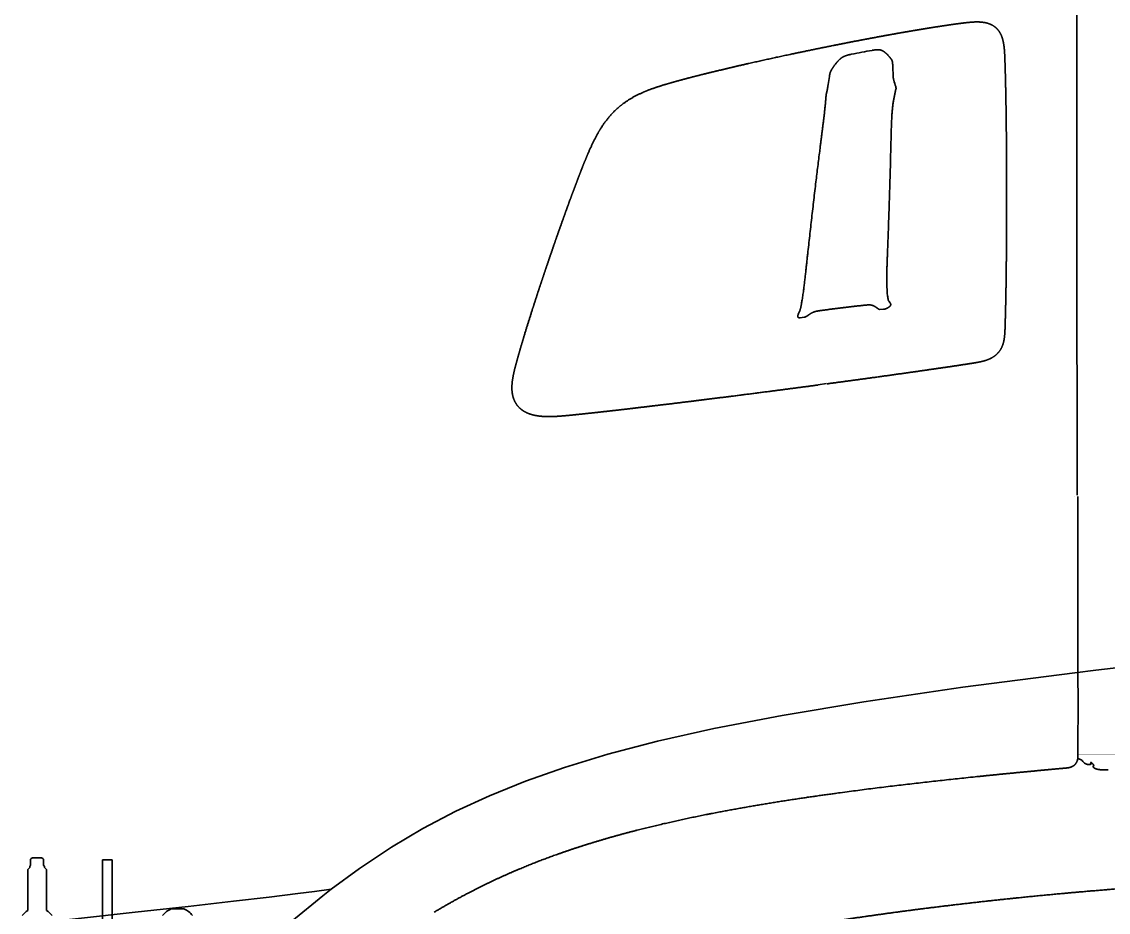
# Model space of a CAD drawing. Header units: millimetres. Extents: x 120 to 10915, y 515 to 8014.
# Drawn here: x 1355 to 1935, y 5429 to 5904 of the extents above; entities that cross this region are included whole.
import ezdxf

# ---------------------------------------------------------------- set-up
doc = ezdxf.new("R2010")
doc.units = ezdxf.units.MM
doc.layers.get('0').update_dxf_attribs({"lineweight": 13})
doc.layers.add('204_Chassis_mid_side_view', color=7, linetype='Continuous', lineweight=13)
doc.layers.add('206_Cab_side_and_top_view', color=7, linetype='Continuous', lineweight=13)

# ---------------------------------------------------------------- blocks, each defined once
blk = doc.blocks.new('3356587')
at = {"layer": '204_Chassis_mid_side_view', "color": 4, "lineweight": 35}
for p, q in [((1359.72, 1556.96), (1359.72, 1553.73)), ((1360.69, 1557.65), (1360.44, 1557.51)), ((1360.69, 1557.65), (1361.99, 1557.65)), ((1361.99, 1557.65), (1365.69, 1557.65)), ((1365.69, 1557.65), (1365.94, 1557.51)), ((1366.66, 1553.73), (1366.66, 1556.96)), ((1398.19, 1538.48), (1398.19, 1556.48)), ((1398.19, 1556.48), (1403.19, 1556.48)), ((1403.19, 1538.48), (1403.19, 1556.48)), ((1359.29, 1552.41), (1358.19, 1551.31)), ((1358.19, 1551.31), (1358.19, 1529.48)), ((1359.72, 1553.73), (1359.29, 1552.99)), ((1359.29, 1552.99), (1359.29, 1552.41)), ((1366.66, 1553.73), (1367.09, 1552.99)), ((1367.09, 1552.99), (1367.09, 1552.41)), ((1367.09, 1552.41), (1368.19, 1551.31)), ((1368.19, 1551.31), (1368.19, 1529.48)), ((1398.19, 1538.48), (1398.19, 1523.39)), ((1403.19, 1538.48), (1403.19, 1523.39)), ((1434.82, 1530.42), (1436.57, 1530.42)), ((1436.57, 1530.42), (1441.57, 1530.42))]:
    blk.add_line(p, q, dxfattribs=at)
for centre, radius, start, end in [((1356.27, 1562.24), 6.31, 303.09321, 311.32705), ((1356.27, 1562.24), 6.31, 303.09327, 311.32709), ((1370.11, 1562.24), 6.31, 228.66708, 236.9009), ((1365.29, 1518.59), 13, 123.09536, 140.9696), ((1361.09, 1518.59), 13, 39.0304, 56.90346), ((1440.29, 1518.63), 13, 114.90335, 140.97251), ((1440.29, 1518.63), 13, 114.90335, 140.97251), ((1440.29, 1518.63), 13, 114.90335, 140.97251), ((1436.09, 1518.63), 13, 39.03332, 65.10248)]:
    blk.add_arc(centre, radius, start, end, dxfattribs=at)
blk = doc.blocks.new('2409089')
at = {"layer": '206_Cab_side_and_top_view', "color": 3, "lineweight": 35}
for p, q in [((1817.7, 1986.04), (1817.91, 1985.81)), ((1788.43, 1980.18), (1788.68, 1980.54)), ((1820.02, 1981.37), (1820, 1981.76)), ((1786.23, 1974.96), (1786.3, 1975.41)), ((1820.57, 1973.09), (1820.61, 1972.97)), ((1785.54, 1970.61), (1785.51, 1970.43)), ((1821.76, 1968.27), (1821.69, 1967.99)), ((1784.45, 1964.82), (1784.43, 1964.63)), ((1784.75, 1966.23), (1784.65, 1965.86)), ((1784.75, 1966.23), (1784.76, 1966.29)), ((1818.57, 1854.23), (1818.56, 1854.25)), ((1818.64, 1854.1), (1818.57, 1854.23)), ((1818.97, 1853.02), (1818.97, 1853.09)), ((1769.49, 1847.71), (1769.51, 1847.81)), ((1770.56, 1846.05), (1772.83, 1846.33)), ((1773.82, 1846.66), (1773.69, 1846.65)), ((1812.98, 1850.4), (1815.16, 1850.6)), ((1815.16, 1850.6), (1815.18, 1850.6)), ((1815.64, 1850.65), (1815.18, 1850.6)), ((1780.26, 1810.33), (1784.65, 1810.91)), ((1917.23, 1750.57), (1917.23, 1750.57)), ((1918.82, 1750.56), (1918.82, 1750.56)), ((1918.82, 1750.56), (1918.85, 1679.09)), ((1928.55, 1657.83), (1984.75, 1664.19)), ((1917.3, 1656.46), (1857.49, 1648.72)), ((1928.55, 1657.83), (1917.3, 1656.46)), ((1857.49, 1648.72), (1804.55, 1640.98)), ((1918.97, 1644.75), (1918.95, 1612.6)), ((1804.55, 1640.98), (1760.96, 1633.69)), ((1760.96, 1633.69), (1724.54, 1626.63)), ((1724.54, 1626.63), (1694.48, 1619.87)), ((1694.48, 1619.87), (1667.95, 1612.94)), ((1667.95, 1612.94), (1644.71, 1605.88)), ((1922.11, 1608.53), (1921.62, 1609.12)), ((1925.54, 1607.6), (1925.56, 1607.62)), ((1925.56, 1607.62), (1925.9, 1608.66)), ((1925.9, 1608.66), (1925.91, 1608.66)), ((1926.2, 1608.05), (1926.21, 1608.08)), ((1926.21, 1608.08), (1926.29, 1608.32)), ((1927.36, 1607.29), (1927.02, 1606.28)), ((1644.71, 1605.88), (1623.89, 1598.56)), ((1931.88, 1604.65), (1934.81, 1604.57)), ((1935.02, 1604.56), (1934.81, 1604.57)), ((1935.02, 1604.56), (1935.06, 1604.56)), ((1935.06, 1604.56), (1935.12, 1604.56)), ((1623.89, 1598.56), (1604.67, 1590.79)), ((1604.67, 1590.79), (1586.69, 1582.46)), ((1586.69, 1582.46), (1569.11, 1573.21)), ((1569.11, 1573.21), (1552.38, 1563.28)), ((1552.38, 1563.28), (1535.4, 1552)), ((1535.4, 1552), (1520.13, 1540.82)), ((1487.17, 1536.69), (1502.32, 1538.55)), ((1502.32, 1538.55), (1511.26, 1539.67)), ((1511.26, 1539.67), (1520.13, 1540.82)), ((1515.66, 1537.35), (1520.13, 1540.82)), ((1415.6, 1528.57), (1443.79, 1531.68)), ((1443.79, 1531.68), (1468.11, 1534.45)), ((1468.11, 1534.45), (1487.17, 1536.69)), ((1499.19, 1523.78), (1515.66, 1537.35)), ((1354.98, 1521.87), (1415.6, 1528.57))]:
    blk.add_line(p, q, dxfattribs=at)
for centre, radius, start, end in [((1859.13, 1692.84), 300.25, 99.6064, 101.73648), ((1803.37, 1973.09), 19.31, 42.09082, 44.38879), ((1809.38, 1966), 25.29, 142.60037, 144.91833), ((1809.56, 1965.87), 25.52, 141.40759, 142.60999), ((977.38, 1948.27), 843.29, 1.95338, 2.24938), ((3313.16, 1730.72), 1546.34, 170.91231, 171.07523), ((1493.5, 1874.1), 341.72, 16.21253, 16.81814), ((1815.61, 1851), 0.353, 275.45501, 285.97073), ((1816.07, 1852.72), 2.92, 31.47167, 54.326), ((1816, 1854.74), 3.57, 317.59993, 321.7255), ((1773.54, 1846.56), 4.19, 174.72958, 178.07164), ((1775.19, 1846.43), 5.84, 172.32106, 174.85913), ((1775.22, 1846.43), 5.88, 169.81498, 172.3955), ((1774.61, 1846.54), 5.26, 167.15527, 169.80089), ((1773.54, 1846.84), 4.14, 141.05018, 166.38693), ((1770.31, 1847.95), 1.9, 249.14881, 257.4178), ((1770.33, 1847.94), 1.9, 257.0036, 277.07797), ((1821.48, 1864.09), 16.11, 236.98545, 238.18887), ((1918.55, 1606.55), 4, 57.48977, 86.16572), ((1918.55, 1606.55), 4, 40.00508, 57.48777), ((1924.27, 1610.34), 2.82, 219.77495, 255.48941), ((1936.12, 1590.73), 19.89, 120.45055, 122.35137), ((1925.4, 1607.68), 0.166, 299.05943, 332.17343)]:
    blk.add_arc(centre, radius, start, end, dxfattribs=at)
for points, degree, knots in [([(1918.25, 2089.96), (1918.24, 2088.08), (1918.24, 2086.2), (1918.23, 2084.32), (1918.23, 2080.51), (1918.22, 2076.7), (1918.22, 2074.77), (1918.22, 2071.81), (1918.22, 2068.86), (1918.22, 2067.86), (1918.22, 2065.74), (1918.22, 2063.61), (1918.22, 2062.89), (1918.22, 2053.68), (1918.22, 2044.46), (1918.23, 2035.58), (1918.24, 2025.4), (1918.25, 2015.21), (1918.25, 2013.14), (1918.26, 2009.48), (1918.26, 2005.83), (1918.27, 2001.85), (1918.27, 1998.1), (1918.28, 1994.35), (1918.28, 1992.18), (1918.28, 1990.02), (1918.28, 1987.86)], 5, [0, 0, 0, 0, 0, 0, 9.467682, 9.467682, 9.467682, 19.159092, 19.159092, 19.159092, 24.328018, 24.328018, 24.328018, 29.848202, 29.848202, 29.848202, 70.657224, 70.657224, 70.657224, 81.044931, 81.044931, 81.044931, 89.025043, 89.025043, 89.025043, 99.887463, 99.887463, 99.887463, 99.887463, 99.887463, 99.887463]), ([(1704.44, 1972.34), (1708.4, 1973.44), (1712.38, 1974.49), (1716.29, 1975.49), (1720.98, 1976.65), (1725.69, 1977.79), (1726.39, 1977.96), (1732.26, 1979.37), (1738.12, 1980.74), (1743.26, 1981.91), (1754.57, 1984.43), (1765.9, 1986.87), (1772.04, 1988.16), (1780.25, 1989.85), (1788.48, 1991.5), (1790.52, 1991.91), (1796.41, 1993.07), (1802.29, 1994.21), (1806.11, 1994.93), (1811.66, 1995.97), (1817.21, 1996.99), (1818.93, 1997.3), (1823.64, 1998.14), (1828.36, 1998.97), (1831.35, 1999.48), (1835.61, 2000.19), (1839.88, 2000.88), (1841.15, 2001.08), (1844.66, 2001.64), (1848.16, 2002.16), (1850.39, 2002.49), (1852.63, 2002.81), (1854.87, 2003.11)], 5, [0, 0, 0, 0, 0, 0, 29.075836, 29.075836, 29.075836, 34.208243, 34.208243, 34.208243, 71.693626, 71.693626, 71.693626, 116.128498, 116.128498, 116.128498, 130.99312, 130.99312, 130.99312, 158.541452, 158.541452, 158.541452, 170.902306, 170.902306, 170.902306, 192.378161, 192.378161, 192.378161, 201.474022, 201.474022, 201.474022, 217.454713, 217.454713, 217.454713, 217.454713, 217.454713, 217.454713]), ([(1854.87, 2003.11), (1856.44, 2003.32), (1858, 2003.52), (1859.58, 2003.71), (1862.55, 2004.02), (1865.54, 2004.1), (1866.95, 2004.05), (1869.53, 2003.77), (1872, 2002.97), (1873.08, 2002.48), (1874.91, 2001.31), (1876.39, 1999.72), (1876.96, 1998.92), (1877.85, 1997.37), (1878.48, 1995.7), (1878.72, 1994.93), (1879.11, 1993.37), (1879.37, 1991.79), (1879.48, 1990.99), (1879.71, 1988.77), (1879.83, 1986.54), (1879.88, 1985.11), (1879.93, 1983.68), (1879.98, 1982.26)], 5, [0, 0, 0, 0, 0, 0, 11.175937, 11.175937, 11.175937, 21.136058, 21.136058, 21.136058, 29.453189, 29.453189, 29.453189, 36.408596, 36.408596, 36.408596, 42.068252, 42.068252, 42.068252, 47.775889, 47.775889, 47.775889, 57.88237, 57.88237, 57.88237, 57.88237, 57.88237, 57.88237]), ([(1793.16, 1985.18), (1793.1, 1985.14), (1792.98, 1985.07), (1792.81, 1984.96), (1792.64, 1984.84), (1792.47, 1984.71), (1792.31, 1984.59), (1792.15, 1984.46), (1791.99, 1984.32), (1791.84, 1984.19), (1791.69, 1984.05), (1791.54, 1983.91), (1791.4, 1983.77), (1791.25, 1983.63), (1791.11, 1983.48), (1790.96, 1983.33), (1790.82, 1983.18), (1790.68, 1983.03), (1790.54, 1982.88), (1790.4, 1982.72), (1790.27, 1982.57), (1790.13, 1982.41), (1790, 1982.26), (1789.87, 1982.1), (1789.75, 1981.94), (1789.66, 1981.84), (1789.62, 1981.79)], 3, [0, 0, 0, 0, 0.205677, 0.412366, 0.619557, 0.826765, 1.033561, 1.239601, 1.444673, 1.648732, 1.851948, 2.054751, 2.257875, 2.462318, 2.668293, 2.875303, 3.082848, 3.290445, 3.497677, 3.704195, 3.909767, 4.114287, 4.317811, 4.520576, 4.723031, 4.925827, 4.925827, 4.925827, 4.925827]), ([(1793.16, 1985.18), (1793.22, 1985.22), (1793.34, 1985.29), (1793.53, 1985.4), (1793.72, 1985.5), (1793.91, 1985.59), (1794.11, 1985.68), (1794.3, 1985.77), (1794.5, 1985.85), (1794.7, 1985.93), (1794.91, 1986), (1795.11, 1986.07), (1795.32, 1986.14), (1795.52, 1986.2), (1795.73, 1986.26), (1795.94, 1986.32), (1796.15, 1986.38), (1796.36, 1986.43), (1796.57, 1986.48), (1796.78, 1986.53), (1797, 1986.58), (1797.21, 1986.63), (1797.42, 1986.68), (1797.63, 1986.72), (1797.84, 1986.76), (1797.99, 1986.79), (1798.06, 1986.81)], 3, [0, 0, 0, 0, 0.216809, 0.432364, 0.64709, 0.861378, 1.075573, 1.289961, 1.504757, 1.720099, 1.936034, 2.15252, 2.369413, 2.586463, 2.803399, 3.020335, 3.23745, 3.454779, 3.672261, 3.889778, 4.107186, 4.32436, 4.541221, 4.757781, 4.974172, 5.19069, 5.19069, 5.19069, 5.19069]), ([(1813.43, 1989.07), (1813.37, 1989.08), (1813.25, 1989.11), (1813.07, 1989.14), (1812.89, 1989.17), (1812.71, 1989.19), (1812.52, 1989.2), (1812.34, 1989.21), (1812.15, 1989.22), (1811.97, 1989.22), (1811.78, 1989.22), (1811.6, 1989.21), (1811.41, 1989.2), (1811.23, 1989.18), (1811.04, 1989.17), (1810.86, 1989.15), (1810.67, 1989.13), (1810.49, 1989.1), (1810.3, 1989.08), (1810.12, 1989.05), (1809.94, 1989.02), (1809.75, 1989), (1809.57, 1988.97), (1809.39, 1988.94), (1809.21, 1988.91), (1809.09, 1988.89), (1809.02, 1988.88)], 3, [0, 0, 0, 0, 0.184815, 0.369215, 0.553497, 0.737871, 0.922478, 1.107376, 1.292563, 1.47799, 1.663574, 1.849219, 2.034818, 2.220282, 2.405595, 2.590958, 2.77651, 2.962259, 3.148117, 3.333951, 3.519608, 3.704967, 3.889963, 4.074642, 4.259184, 4.443952, 4.443952, 4.443952, 4.443952]), ([(1817.17, 1986.6), (1817.13, 1986.65), (1817.04, 1986.74), (1816.91, 1986.87), (1816.77, 1987), (1816.64, 1987.13), (1816.5, 1987.26), (1816.36, 1987.38), (1816.22, 1987.51), (1816.07, 1987.63), (1815.93, 1987.75), (1815.78, 1987.87), (1815.63, 1987.98), (1815.48, 1988.1), (1815.32, 1988.2), (1815.17, 1988.31), (1815, 1988.41), (1814.84, 1988.51), (1814.67, 1988.6), (1814.5, 1988.69), (1814.33, 1988.77), (1814.16, 1988.84), (1813.98, 1988.91), (1813.8, 1988.97), (1813.62, 1989.02), (1813.5, 1989.06), (1813.43, 1989.07)], 3, [0, 0, 0, 0, 0.187915, 0.375359, 0.562882, 0.750831, 0.939316, 1.128284, 1.317535, 1.506808, 1.695785, 1.884184, 2.072057, 2.260081, 2.448754, 2.638337, 2.828836, 3.020029, 3.21146, 3.40244, 3.592244, 3.780894, 3.969168, 4.158029, 4.348089, 4.539006, 4.539006, 4.539006, 4.539006]), ([(1819.49, 1983.77), (1819.47, 1983.8), (1819.44, 1983.86), (1819.38, 1983.95), (1819.32, 1984.04), (1819.26, 1984.13), (1819.2, 1984.22), (1819.14, 1984.31), (1819.07, 1984.4), (1819.01, 1984.49), (1818.94, 1984.57), (1818.88, 1984.66), (1818.81, 1984.74), (1818.74, 1984.83), (1818.67, 1984.91), (1818.6, 1985), (1818.53, 1985.08), (1818.47, 1985.16), (1818.4, 1985.24), (1818.33, 1985.33), (1818.26, 1985.41), (1818.19, 1985.49), (1818.12, 1985.57), (1818.05, 1985.65), (1817.98, 1985.73), (1817.93, 1985.79), (1817.91, 1985.81)], 3, [0, 0, 0, 0, 0.106819, 0.214176, 0.321963, 0.43008, 0.538438, 0.646958, 0.755572, 0.864223, 0.972864, 1.081466, 1.190013, 1.298504, 1.406946, 1.515311, 1.623571, 1.731699, 1.839676, 1.947482, 2.055102, 2.162515, 2.269697, 2.376618, 2.483226, 2.58947, 2.58947, 2.58947, 2.58947]), ([(1918.28, 1987.86), (1918.3, 1974.12), (1918.31, 1960.37), (1918.33, 1946.56), (1918.35, 1923.19), (1918.37, 1899.82), (1918.38, 1890.19), (1918.39, 1866), (1918.41, 1841.82), (1918.42, 1827.35), (1918.43, 1803.43), (1918.45, 1779.5), (1918.45, 1770.09), (1918.46, 1760.72), (1918.46, 1751.34)], 5, [0, 0, 0, 0, 0, 0, 68.703464, 68.703464, 68.703464, 116.858749, 116.858749, 116.858749, 189.634328, 189.634328, 189.634328, 236.486288, 236.486288, 236.486288, 236.486288, 236.486288, 236.486288]), ([(1788.43, 1980.18), (1788.41, 1980.14), (1788.36, 1980.07), (1788.29, 1979.96), (1788.22, 1979.86), (1788.15, 1979.75), (1788.08, 1979.64), (1788.01, 1979.53), (1787.94, 1979.43), (1787.87, 1979.32), (1787.8, 1979.21), (1787.73, 1979.1), (1787.66, 1978.99), (1787.59, 1978.88), (1787.53, 1978.77), (1787.46, 1978.65), (1787.39, 1978.54), (1787.32, 1978.43), (1787.26, 1978.31), (1787.19, 1978.19), (1787.13, 1978.07), (1787.07, 1977.96), (1787.01, 1977.84), (1786.95, 1977.72), (1786.9, 1977.6), (1786.86, 1977.53), (1786.84, 1977.49)], 3, [0, 0, 0, 0, 0.127421, 0.25489, 0.3826, 0.510715, 0.639371, 0.768635, 0.898389, 1.0283, 1.157787, 1.286581, 1.415376, 1.544759, 1.675079, 1.806478, 1.938926, 2.072247, 2.206158, 2.34029, 2.474223, 2.607515, 2.739724, 2.870439, 2.999298, 3.126016, 3.126016, 3.126016, 3.126016]), ([(1819.49, 1983.77), (1819.5, 1983.74), (1819.53, 1983.69), (1819.57, 1983.61), (1819.61, 1983.53), (1819.65, 1983.44), (1819.68, 1983.36), (1819.71, 1983.28), (1819.74, 1983.2), (1819.77, 1983.11), (1819.8, 1983.03), (1819.82, 1982.95), (1819.85, 1982.86), (1819.87, 1982.78), (1819.88, 1982.69), (1819.9, 1982.61), (1819.92, 1982.52), (1819.93, 1982.44), (1819.94, 1982.35), (1819.95, 1982.27), (1819.96, 1982.18), (1819.97, 1982.1), (1819.98, 1982.02), (1819.99, 1981.93), (1819.99, 1981.85), (1820, 1981.79), (1820, 1981.76)], 3, [0, 0, 0, 0, 0.090732, 0.180992, 0.270801, 0.36019, 0.449199, 0.537868, 0.626239, 0.714329, 0.802169, 0.88977, 0.977124, 1.064209, 1.150984, 1.237386, 1.323336, 1.408833, 1.493974, 1.578855, 1.663541, 1.748082, 1.832515, 1.916868, 2.001161, 2.085417, 2.085417, 2.085417, 2.085417]), ([(1879.98, 1982.26), (1880.12, 1978.31), (1880.22, 1974.36), (1880.31, 1970.45), (1880.41, 1965.54), (1880.49, 1960.63), (1880.51, 1959.66), (1880.6, 1953.84), (1880.67, 1948.02), (1880.72, 1943.18), (1880.77, 1936.9), (1880.8, 1930.62), (1880.81, 1929.18), (1880.83, 1923.28), (1880.85, 1917.37), (1880.85, 1912.9), (1880.85, 1907), (1880.84, 1901.1), (1880.84, 1899.67), (1880.82, 1893.14), (1880.78, 1886.61), (1880.74, 1881.52), (1880.69, 1875.29), (1880.61, 1869.05), (1880.6, 1868.01), (1880.52, 1862.3), (1880.42, 1856.6), (1880.33, 1852.09), (1880.22, 1847.5), (1880.08, 1842.92)], 5, [0, 0, 0, 0, 0, 0, 27.931527, 27.931527, 27.931527, 34.780125, 34.780125, 34.780125, 69.064134, 69.064134, 69.064134, 79.20405, 79.20405, 79.20405, 110.820902, 110.820902, 110.820902, 120.925632, 120.925632, 120.925632, 156.987716, 156.987716, 156.987716, 164.997645, 164.997645, 164.997645, 197.416652, 197.416652, 197.416652, 197.416652, 197.416652, 197.416652]), ([(1786.84, 1977.49), (1786.83, 1977.46), (1786.81, 1977.4), (1786.77, 1977.31), (1786.74, 1977.23), (1786.71, 1977.14), (1786.68, 1977.06), (1786.65, 1976.97), (1786.62, 1976.89), (1786.6, 1976.8), (1786.57, 1976.71), (1786.55, 1976.63), (1786.53, 1976.54), (1786.51, 1976.45), (1786.48, 1976.37), (1786.47, 1976.28), (1786.45, 1976.19), (1786.43, 1976.1), (1786.41, 1976.02), (1786.4, 1975.93), (1786.38, 1975.84), (1786.36, 1975.76), (1786.35, 1975.67), (1786.33, 1975.58), (1786.32, 1975.49), (1786.31, 1975.44), (1786.3, 1975.41)], 3, [0, 0, 0, 0, 0.094176, 0.187225, 0.279351, 0.37073, 0.461538, 0.551923, 0.642007, 0.731907, 0.821679, 0.911375, 1.001006, 1.090555, 1.179975, 1.269179, 1.358052, 1.446646, 1.535236, 1.623959, 1.712813, 1.801706, 1.890486, 1.978984, 2.067046, 2.15472, 2.15472, 2.15472, 2.15472]), ([(1820.18, 1976.94), (1820.18, 1976.89), (1820.18, 1976.79), (1820.19, 1976.64), (1820.19, 1976.49), (1820.2, 1976.34), (1820.2, 1976.19), (1820.21, 1976.05), (1820.22, 1975.9), (1820.22, 1975.76), (1820.23, 1975.62), (1820.24, 1975.48), (1820.24, 1975.35), (1820.25, 1975.21), (1820.26, 1975.08), (1820.27, 1974.95), (1820.27, 1974.83), (1820.28, 1974.71), (1820.29, 1974.59), (1820.3, 1974.48), (1820.32, 1974.37), (1820.33, 1974.27), (1820.34, 1974.17), (1820.35, 1974.07), (1820.37, 1973.97), (1820.38, 1973.89), (1820.39, 1973.8), (1820.41, 1973.72), (1820.42, 1973.64), (1820.44, 1973.57), (1820.46, 1973.5), (1820.47, 1973.43), (1820.49, 1973.37), (1820.51, 1973.31), (1820.52, 1973.26), (1820.54, 1973.2), (1820.55, 1973.14), (1820.57, 1973.11), (1820.57, 1973.09)], 3, [0, 0, 0, 0, 0.151166, 0.301948, 0.452056, 0.601256, 0.749298, 0.895952, 1.040962, 1.184109, 1.325136, 1.463855, 1.600026, 1.733456, 1.863958, 1.991355, 2.115486, 2.236208, 2.353383, 2.4669, 2.576663, 2.682588, 2.784624, 2.882748, 2.976965, 3.067335, 3.153925, 3.236565, 3.315078, 3.389591, 3.460273, 3.527513, 3.591752, 3.653486, 3.713213, 3.771468, 3.828795, 3.885829, 3.885829, 3.885829, 3.885829]), ([(1654.36, 1926.53), (1655.3, 1928.9), (1656.26, 1931.26), (1657.24, 1933.62), (1659.68, 1939.21), (1662.48, 1944.63), (1664.29, 1947.71), (1668.24, 1953.36), (1673.13, 1958.22), (1675.71, 1960.33), (1680.88, 1963.8), (1686.5, 1966.46), (1689.18, 1967.55), (1693.83, 1969.22), (1698.54, 1970.66), (1700.5, 1971.24), (1702.47, 1971.8), (1704.44, 1972.34)], 5, [0, 0, 0, 0, 0, 0, 18.038593, 18.038593, 18.038593, 43.144896, 43.144896, 43.144896, 66.641963, 66.641963, 66.641963, 87.071009, 87.071009, 87.071009, 101.533477, 101.533477, 101.533477, 101.533477, 101.533477, 101.533477]), ([(1784.76, 1966.29), (1784.77, 1966.31), (1784.78, 1966.37), (1784.8, 1966.45), (1784.82, 1966.53), (1784.84, 1966.61), (1784.86, 1966.71), (1784.89, 1966.8), (1784.91, 1966.91), (1784.93, 1967.02), (1784.96, 1967.13), (1784.98, 1967.26), (1785.01, 1967.39), (1785.04, 1967.53), (1785.06, 1967.68), (1785.09, 1967.84), (1785.12, 1968), (1785.15, 1968.16), (1785.18, 1968.33), (1785.21, 1968.51), (1785.24, 1968.69), (1785.27, 1968.87), (1785.3, 1969.06), (1785.33, 1969.25), (1785.36, 1969.44), (1785.39, 1969.63), (1785.42, 1969.83), (1785.45, 1970.03), (1785.48, 1970.23), (1785.5, 1970.36), (1785.51, 1970.43)], 3, [0, 0, 0, 0, 0.081499, 0.16405, 0.248943, 0.337342, 0.430359, 0.52904, 0.634321, 0.746961, 0.867509, 0.996197, 1.13291, 1.277138, 1.428005, 1.584865, 1.747405, 1.915271, 2.088116, 2.265596, 2.44735, 2.633014, 2.822232, 3.0146, 3.209758, 3.407281, 3.606761, 3.807747, 4.009795, 4.212709, 4.212709, 4.212709, 4.212709]), ([(1821.69, 1967.99), (1821.62, 1967.69), (1821.48, 1967.11), (1821.28, 1966.23), (1821.08, 1965.36), (1820.89, 1964.49), (1820.71, 1963.6), (1820.54, 1962.67), (1820.37, 1961.69), (1820.22, 1960.68), (1820.08, 1959.62), (1819.95, 1958.51), (1819.83, 1957.31), (1819.74, 1956.25), (1819.69, 1955.58), (1819.67, 1955.35)], 3, [0, 0, 0, 0, 0.915818, 1.811237, 2.696113, 3.582885, 4.487014, 5.425183, 6.41577, 7.477732, 8.501712, 9.611159, 10.817052, 12.125905, 12.816896, 12.816896, 12.816896, 12.816896]), ([(1821.63, 1969.51), (1821.64, 1969.5), (1821.65, 1969.46), (1821.66, 1969.42), (1821.67, 1969.37), (1821.69, 1969.32), (1821.7, 1969.28), (1821.71, 1969.23), (1821.72, 1969.18), (1821.74, 1969.13), (1821.75, 1969.08), (1821.76, 1969.03), (1821.77, 1968.98), (1821.77, 1968.92), (1821.78, 1968.87), (1821.79, 1968.82), (1821.79, 1968.76), (1821.8, 1968.71), (1821.8, 1968.65), (1821.8, 1968.6), (1821.8, 1968.55), (1821.79, 1968.49), (1821.79, 1968.44), (1821.78, 1968.38), (1821.77, 1968.33), (1821.76, 1968.29), (1821.76, 1968.27)], 3, [0, 0, 0, 0, 0.048351, 0.096832, 0.145668, 0.194888, 0.244523, 0.294586, 0.345096, 0.396064, 0.447509, 0.499434, 0.551851, 0.60477, 0.658208, 0.712176, 0.766691, 0.821774, 0.874498, 0.927772, 0.981621, 1.036071, 1.091182, 1.146904, 1.203365, 1.260577, 1.260577, 1.260577, 1.260577]), ([(1784.43, 1964.63), (1784.42, 1964.44), (1784.39, 1964.06), (1784.35, 1963.48), (1784.3, 1962.87), (1784.25, 1962.24), (1784.19, 1961.58), (1784.13, 1960.89), (1784.06, 1960.17), (1783.99, 1959.41), (1783.91, 1958.62), (1783.82, 1957.79), (1783.73, 1956.93), (1783.66, 1956.34), (1783.63, 1956.03)], 3, [0, 0, 0, 0, 0.565796, 1.1458, 1.748338, 2.37827, 3.041994, 3.73683, 4.463258, 5.221365, 6.01603, 6.846801, 7.717699, 8.632417, 8.632417, 8.632417, 8.632417]), ([(1784.45, 1964.82), (1784.45, 1964.83), (1784.45, 1964.86), (1784.45, 1964.89), (1784.46, 1964.92), (1784.46, 1964.96), (1784.47, 1964.99), (1784.47, 1965.02), (1784.48, 1965.06), (1784.48, 1965.09), (1784.49, 1965.12), (1784.49, 1965.16), (1784.5, 1965.19), (1784.5, 1965.22), (1784.51, 1965.25), (1784.52, 1965.29), (1784.52, 1965.32), (1784.53, 1965.35), (1784.54, 1965.38), (1784.55, 1965.42), (1784.55, 1965.45), (1784.56, 1965.48), (1784.57, 1965.51), (1784.58, 1965.54), (1784.58, 1965.58), (1784.59, 1965.61), (1784.6, 1965.64), (1784.61, 1965.67), (1784.61, 1965.7), (1784.62, 1965.73), (1784.63, 1965.76), (1784.64, 1965.8), (1784.65, 1965.83), (1784.65, 1965.85), (1784.65, 1965.86)], 3, [0, 0, 0, 0, 0.033915, 0.067624, 0.101266, 0.134945, 0.168523, 0.202136, 0.23565, 0.269192, 0.302633, 0.336096, 0.369458, 0.402835, 0.436109, 0.469391, 0.502567, 0.535742, 0.56881, 0.601867, 0.634816, 0.667747, 0.700567, 0.733361, 0.766044, 0.798694, 0.831232, 0.86373, 0.896119, 0.928461, 0.960696, 0.99288, 1.024961, 1.056986, 1.056986, 1.056986, 1.056986]), ([(1781.37, 1937.83), (1781.41, 1938.09), (1781.47, 1938.62), (1781.57, 1939.4), (1781.67, 1940.18), (1781.77, 1940.96), (1781.87, 1941.74), (1781.97, 1942.52), (1782.07, 1943.3), (1782.17, 1944.08), (1782.26, 1944.85), (1782.36, 1945.63), (1782.46, 1946.4), (1782.56, 1947.17), (1782.66, 1947.95), (1782.75, 1948.72), (1782.85, 1949.49), (1782.95, 1950.25), (1783.04, 1951.01), (1783.13, 1951.76), (1783.22, 1952.5), (1783.31, 1953.24), (1783.39, 1953.96), (1783.48, 1954.66), (1783.56, 1955.35), (1783.61, 1955.81), (1783.63, 1956.03)], 3, [0, 0, 0, 0, 0.787582, 1.57509, 2.362589, 3.150031, 3.937055, 4.723709, 5.509857, 6.295362, 7.07682, 7.857269, 8.636477, 9.414132, 10.195666, 10.97461, 11.75024, 12.521664, 13.284446, 14.040714, 14.788182, 15.526302, 16.252035, 16.964019, 17.6601, 18.337728, 18.337728, 18.337728, 18.337728]), ([(1819.67, 1955.35), (1819.64, 1954.93), (1819.58, 1954.05), (1819.5, 1952.72), (1819.43, 1951.33), (1819.37, 1949.9), (1819.32, 1948.44), (1819.27, 1946.95), (1819.23, 1945.46), (1819.19, 1943.96), (1819.15, 1942.46), (1819.12, 1940.96), (1819.08, 1939.45), (1819.06, 1938.45), (1819.05, 1937.95)], 3, [0, 0, 0, 0, 1.282504, 2.62543, 4.019751, 5.454359, 6.919069, 8.404027, 9.901281, 11.404206, 12.907231, 14.408215, 15.908702, 17.417289, 17.417289, 17.417289, 17.417289]), ([(1774.63, 1880.19), (1774.81, 1881.79), (1775.16, 1885), (1775.69, 1889.8), (1776.23, 1894.61), (1776.77, 1899.42), (1777.33, 1904.23), (1777.88, 1909.04), (1778.45, 1913.84), (1778.99, 1918.42), (1779.51, 1922.76), (1780.01, 1926.87), (1780.52, 1930.98), (1780.97, 1934.63), (1781.26, 1936.92), (1781.37, 1937.83)], 3, [0, 0, 0, 0, 4.82895, 9.662727, 14.500025, 19.340056, 24.181948, 29.024468, 33.866303, 38.706685, 42.848529, 46.987877, 51.123871, 55.256075, 58.033226, 58.033226, 58.033226, 58.033226]), ([(1819.05, 1937.95), (1819.01, 1936.42), (1818.93, 1933.36), (1818.82, 1928.77), (1818.69, 1924.17), (1818.56, 1919.58), (1818.42, 1914.98), (1818.28, 1910.37), (1818.13, 1905.77), (1817.97, 1901.16), (1817.82, 1896.54), (1817.65, 1891.93), (1817.48, 1887.31), (1817.37, 1884.23), (1817.31, 1882.69)], 3, [0, 0, 0, 0, 4.588697, 9.181098, 13.777093, 18.376567, 22.979417, 27.585516, 32.194744, 36.806982, 41.422106, 46.039995, 50.660525, 55.28357, 55.28357, 55.28357, 55.28357]), ([(1620.21, 1826.09), (1621.25, 1829.74), (1622.32, 1833.38), (1623.41, 1837.02), (1625.47, 1843.7), (1627.59, 1850.38), (1628.57, 1853.43), (1630.13, 1858.22), (1631.7, 1863), (1632.28, 1864.73), (1633.47, 1868.31), (1634.67, 1871.88), (1635.29, 1873.71), (1637.17, 1879.24), (1639.07, 1884.76), (1640.35, 1888.44), (1642.22, 1893.75), (1644.11, 1899.05), (1644.69, 1900.68), (1646.25, 1905.01), (1647.82, 1909.32), (1648.81, 1912), (1650.21, 1915.75), (1651.63, 1919.5), (1652.04, 1920.57), (1652.74, 1922.4), (1653.46, 1924.24), (1653.76, 1925), (1654.06, 1925.77), (1654.36, 1926.53)], 5, [0, 0, 0, 0, 0, 0, 26.818548, 26.818548, 26.818548, 49.4962, 49.4962, 49.4962, 62.403503, 62.403503, 62.403503, 76.145871, 76.145871, 76.145871, 103.702088, 103.702088, 103.702088, 115.956418, 115.956418, 115.956418, 136.201397, 136.201397, 136.201397, 144.293984, 144.293984, 144.293984, 150.110644, 150.110644, 150.110644, 150.110644, 150.110644, 150.110644]), ([(1771.24, 1853.12), (1771.3, 1853.42), (1771.42, 1854.06), (1771.6, 1855.12), (1771.8, 1856.34), (1772.01, 1857.72), (1772.22, 1859.2), (1772.4, 1860.6), (1772.57, 1861.9), (1772.72, 1863.08), (1772.86, 1864.28), (1773.01, 1865.49), (1773.15, 1866.7), (1773.29, 1867.93), (1773.43, 1869.15), (1773.56, 1870.37), (1773.7, 1871.6), (1773.83, 1872.83), (1773.97, 1874.05), (1774.1, 1875.28), (1774.23, 1876.51), (1774.37, 1877.74), (1774.5, 1878.97), (1774.59, 1879.79), (1774.63, 1880.19)], 3, [0, 0, 0, 0, 0.910839, 1.940932, 3.228374, 4.632714, 6.132005, 7.704965, 8.874563, 10.065866, 11.27352, 12.49181, 13.717587, 14.947695, 16.179831, 17.412609, 18.645893, 19.879244, 21.113177, 22.348051, 23.584079, 24.821036, 26.057594, 27.29119, 27.29119, 27.29119, 27.29119]), ([(1817.21, 1858.22), (1817.16, 1858.69), (1817.07, 1859.71), (1816.97, 1861.34), (1816.89, 1863.16), (1816.86, 1865.14), (1816.85, 1867.23), (1816.87, 1869.39), (1816.92, 1871.6), (1816.98, 1873.82), (1817.05, 1876.04), (1817.14, 1878.25), (1817.22, 1880.47), (1817.28, 1881.95), (1817.31, 1882.69)], 3, [0, 0, 0, 0, 1.419883, 3.061768, 4.899114, 6.893574, 8.992595, 11.166649, 13.381913, 15.611364, 17.835684, 20.047766, 22.255262, 24.487147, 24.487147, 24.487147, 24.487147]), ([(1817.77, 1855.1), (1817.75, 1855.17), (1817.67, 1855.41), (1817.57, 1855.86), (1817.44, 1856.51), (1817.32, 1857.31), (1817.25, 1857.9), (1817.21, 1858.22)], 3, [0.273704, 0.273704, 0.273704, 0.273704, 0.514323, 1.016322, 1.667052, 2.479075, 3.453099, 3.453099, 3.453099, 3.453099]), ([(1770.32, 1849.44), (1770.33, 1849.47), (1770.36, 1849.55), (1770.41, 1849.68), (1770.46, 1849.85), (1770.52, 1850.03), (1770.58, 1850.25), (1770.65, 1850.5), (1770.72, 1850.78), (1770.8, 1851.1), (1770.88, 1851.44), (1770.97, 1851.82), (1771.06, 1852.22), (1771.15, 1852.66), (1771.21, 1852.96), (1771.24, 1853.12)], 3, [0.195207, 0.195207, 0.195207, 0.195207, 0.293843, 0.446202, 0.614915, 0.80901, 1.027911, 1.286376, 1.583876, 1.909144, 2.264076, 2.648979, 3.064206, 3.510306, 3.99066, 3.99066, 3.99066, 3.99066]), ([(1805.05, 1852.77), (1804.72, 1852.74), (1804.07, 1852.68), (1803.1, 1852.57), (1802.13, 1852.47), (1801.15, 1852.36), (1800.18, 1852.26), (1799.2, 1852.15), (1798.22, 1852.03), (1797.24, 1851.92), (1796.26, 1851.81), (1795.28, 1851.69), (1794.3, 1851.57), (1793.32, 1851.45), (1792.34, 1851.33), (1791.36, 1851.21), (1790.39, 1851.08), (1789.41, 1850.96), (1788.44, 1850.83), (1787.46, 1850.71), (1786.49, 1850.58), (1785.52, 1850.45), (1784.56, 1850.32), (1783.6, 1850.19), (1782.64, 1850.06), (1782, 1849.97), (1781.68, 1849.93)], 3, [0, 0, 0, 0, 0.975834, 1.953571, 2.933177, 3.914515, 4.897387, 5.881557, 6.866775, 7.852785, 8.839342, 9.8262, 10.813131, 11.799906, 12.786305, 13.772101, 14.757064, 15.740947, 16.723498, 17.704442, 18.683504, 19.660402, 20.63487, 21.606671, 22.575626, 23.541651, 23.541651, 23.541651, 23.541651]), ([(1805.05, 1852.77), (1805.11, 1852.78), (1805.24, 1852.79), (1805.43, 1852.81), (1805.62, 1852.83), (1805.81, 1852.85), (1806.01, 1852.86), (1806.2, 1852.88), (1806.4, 1852.89), (1806.59, 1852.91), (1806.79, 1852.92), (1806.99, 1852.93), (1807.19, 1852.93), (1807.39, 1852.93), (1807.59, 1852.93), (1807.79, 1852.92), (1807.99, 1852.91), (1808.22, 1852.89), (1808.48, 1852.85), (1808.75, 1852.79), (1809, 1852.73), (1809.24, 1852.66), (1809.47, 1852.57), (1809.62, 1852.51), (1809.69, 1852.48)], 3, [0, 0, 0, 0, 0.192165, 0.384874, 0.57803, 0.771691, 0.96599, 1.161076, 1.357075, 1.554065, 1.752063, 1.951028, 2.150842, 2.351345, 2.55233, 2.75356, 2.95478, 3.155727, 3.443518, 3.729349, 3.982123, 4.23174, 4.47712, 4.717083, 4.717083, 4.717083, 4.717083]), ([(1809.69, 1852.48), (1809.74, 1852.46), (1809.84, 1852.41), (1809.98, 1852.35), (1810.1, 1852.28), (1810.22, 1852.22), (1810.33, 1852.15), (1810.44, 1852.09), (1810.55, 1852.02), (1810.65, 1851.96), (1810.76, 1851.89), (1810.87, 1851.82), (1810.99, 1851.74), (1811.11, 1851.66), (1811.23, 1851.57), (1811.35, 1851.49), (1811.47, 1851.41), (1811.59, 1851.33), (1811.7, 1851.24), (1811.82, 1851.17), (1811.93, 1851.09), (1812.04, 1851.01), (1812.15, 1850.93), (1812.27, 1850.86), (1812.37, 1850.79), (1812.48, 1850.71), (1812.59, 1850.64), (1812.66, 1850.6), (1812.7, 1850.58)], 3, [0, 0, 0, 0, 0.162083, 0.321542, 0.45508, 0.586684, 0.716376, 0.844166, 0.970071, 1.094125, 1.21637, 1.336862, 1.490221, 1.640922, 1.789154, 1.935127, 2.079051, 2.221146, 2.361608, 2.500636, 2.638301, 2.774721, 2.909857, 3.043608, 3.175766, 3.306013, 3.433953, 3.559034, 3.559034, 3.559034, 3.559034]), ([(1815.7, 1850.66), (1815.73, 1850.67), (1815.79, 1850.68), (1815.89, 1850.71), (1815.98, 1850.74), (1816.07, 1850.77), (1816.16, 1850.8), (1816.25, 1850.84), (1816.34, 1850.87), (1816.43, 1850.91), (1816.52, 1850.95), (1816.61, 1850.99), (1816.69, 1851.03), (1816.78, 1851.07), (1816.87, 1851.11), (1816.96, 1851.15), (1817.05, 1851.2), (1817.14, 1851.25), (1817.23, 1851.3), (1817.32, 1851.35), (1817.41, 1851.4), (1817.49, 1851.45), (1817.58, 1851.5), (1817.67, 1851.56), (1817.76, 1851.61), (1817.82, 1851.65), (1817.84, 1851.67)], 3, [0, 0, 0, 0, 0.094355, 0.189322, 0.284378, 0.379885, 0.475539, 0.571563, 0.667928, 0.764671, 0.861761, 0.959341, 1.057439, 1.156057, 1.255043, 1.354522, 1.454495, 1.554985, 1.655871, 1.757315, 1.859313, 1.961863, 2.064848, 2.168398, 2.272534, 2.377289, 2.377289, 2.377289, 2.377289]), ([(1817.84, 1851.67), (1817.86, 1851.68), (1817.88, 1851.69), (1817.92, 1851.72), (1817.95, 1851.74), (1817.99, 1851.77), (1818.02, 1851.79), (1818.06, 1851.82), (1818.1, 1851.85), (1818.13, 1851.87), (1818.17, 1851.9), (1818.2, 1851.93), (1818.24, 1851.95), (1818.27, 1851.98), (1818.31, 1852.01), (1818.34, 1852.04), (1818.37, 1852.06), (1818.4, 1852.09), (1818.43, 1852.12), (1818.47, 1852.15), (1818.5, 1852.18), (1818.53, 1852.21), (1818.56, 1852.24), (1818.58, 1852.27), (1818.61, 1852.3), (1818.63, 1852.32), (1818.64, 1852.33)], 3, [0, 0, 0, 0, 0.042638, 0.085951, 0.12977, 0.173696, 0.218022, 0.262333, 0.30683, 0.351216, 0.395666, 0.439934, 0.483994, 0.527826, 0.571416, 0.614758, 0.657849, 0.700698, 0.74316, 0.785401, 0.827433, 0.869272, 0.910757, 0.952084, 0.99328, 1.034376, 1.034376, 1.034376, 1.034376]), ([(1818.97, 1853.09), (1818.97, 1853.1), (1818.97, 1853.12), (1818.96, 1853.15), (1818.96, 1853.19), (1818.95, 1853.22), (1818.94, 1853.25), (1818.94, 1853.29), (1818.93, 1853.33), (1818.92, 1853.37), (1818.91, 1853.41), (1818.9, 1853.45), (1818.89, 1853.49), (1818.88, 1853.54), (1818.86, 1853.58), (1818.85, 1853.62), (1818.83, 1853.67), (1818.82, 1853.71), (1818.8, 1853.76), (1818.78, 1853.81), (1818.76, 1853.85), (1818.74, 1853.9), (1818.72, 1853.95), (1818.69, 1854), (1818.67, 1854.05), (1818.65, 1854.08), (1818.64, 1854.1)], 3, [0, 0, 0, 0, 0.030432, 0.062051, 0.095032, 0.129462, 0.16537, 0.202746, 0.241551, 0.281737, 0.323227, 0.365935, 0.409699, 0.454336, 0.499637, 0.545841, 0.593056, 0.641366, 0.690861, 0.741531, 0.793372, 0.846343, 0.900311, 0.955264, 1.011035, 1.06775, 1.06775, 1.06775, 1.06775]), ([(1818.81, 1852.53), (1818.82, 1852.53), (1818.82, 1852.54), (1818.83, 1852.55), (1818.84, 1852.57), (1818.85, 1852.58), (1818.86, 1852.59), (1818.87, 1852.61), (1818.88, 1852.62), (1818.89, 1852.64), (1818.9, 1852.65), (1818.9, 1852.67), (1818.91, 1852.68), (1818.92, 1852.7), (1818.93, 1852.72), (1818.94, 1852.74), (1818.94, 1852.76), (1818.95, 1852.78), (1818.96, 1852.81), (1818.96, 1852.83), (1818.97, 1852.86), (1818.97, 1852.89), (1818.97, 1852.91), (1818.97, 1852.94), (1818.98, 1852.97), (1818.98, 1852.99), (1818.98, 1853.01), (1818.97, 1853.02)], 3, [0, 0, 0, 0, 0.0139204, 0.0286004, 0.0440017, 0.0600501, 0.0766883, 0.0939212, 0.1118066, 0.1304383, 0.1471702, 0.1646551, 0.1829512, 0.2020717, 0.2219694, 0.2426371, 0.2640202, 0.2858206, 0.3148771, 0.3411717, 0.3676985, 0.3943457, 0.4210283, 0.4476876, 0.4743254, 0.5010147, 0.5279202, 0.5279202, 0.5279202, 0.5279202]), ([(1769.63, 1846.17), (1769.63, 1846.17), (1769.62, 1846.17), (1769.61, 1846.18), (1769.6, 1846.18), (1769.59, 1846.19), (1769.57, 1846.2), (1769.56, 1846.21), (1769.54, 1846.22), (1769.52, 1846.23), (1769.5, 1846.25), (1769.49, 1846.26), (1769.47, 1846.28), (1769.46, 1846.29), (1769.45, 1846.3), (1769.43, 1846.32), (1769.42, 1846.34), (1769.41, 1846.36), (1769.4, 1846.38), (1769.4, 1846.4), (1769.39, 1846.41), (1769.38, 1846.43), (1769.38, 1846.44), (1769.37, 1846.46), (1769.37, 1846.48), (1769.36, 1846.5), (1769.36, 1846.53), (1769.36, 1846.55), (1769.36, 1846.57), (1769.36, 1846.59), (1769.35, 1846.61), (1769.35, 1846.64), (1769.35, 1846.66), (1769.35, 1846.68), (1769.35, 1846.7), (1769.35, 1846.71)], 3, [0, 0, 0, 0, 0.0086252, 0.0194699, 0.0324229, 0.0473505, 0.0641281, 0.0824571, 0.102057, 0.1226367, 0.1503138, 0.1788229, 0.1943077, 0.2098492, 0.2317785, 0.2539143, 0.2755991, 0.2976364, 0.3170882, 0.3365414, 0.356006, 0.3755058, 0.3846264, 0.4062858, 0.4279097, 0.4495318, 0.4712019, 0.4929306, 0.5147991, 0.536854, 0.5591467, 0.5817182, 0.6046776, 0.6281074, 0.6521179, 0.6521179, 0.6521179, 0.6521179]), ([(1772.83, 1846.33), (1772.85, 1846.33), (1772.87, 1846.34), (1772.89, 1846.34), (1772.93, 1846.35), (1772.97, 1846.35), (1772.98, 1846.35), (1773.02, 1846.36), (1773.06, 1846.37), (1773.07, 1846.38), (1773.11, 1846.39), (1773.14, 1846.4), (1773.18, 1846.41), (1773.24, 1846.43), (1773.29, 1846.44), (1773.33, 1846.46), (1773.38, 1846.48), (1773.43, 1846.51), (1773.43, 1846.51), (1773.46, 1846.52), (1773.49, 1846.53), (1773.51, 1846.55), (1773.54, 1846.56), (1773.57, 1846.58), (1773.57, 1846.58), (1773.58, 1846.58), (1773.58, 1846.58), (1773.58, 1846.59), (1773.59, 1846.59), (1773.59, 1846.59), (1773.59, 1846.59), (1773.61, 1846.6), (1773.63, 1846.61), (1773.65, 1846.62), (1773.67, 1846.63), (1773.69, 1846.65)], 5, [0, 0, 0, 0, 0, 0, 1.262926, 1.262926, 1.262926, 2.692633, 2.692633, 2.692633, 3.95507, 3.95507, 3.95507, 5.0014, 5.0014, 5.0014, 8.157931, 8.157931, 8.157931, 8.473667, 8.473667, 8.473667, 10.367449, 10.367449, 10.367449, 10.683082, 10.683082, 10.683082, 10.840898, 10.840898, 10.840898, 10.998714, 10.998714, 10.998714, 12.57584, 12.57584, 12.57584, 12.57584, 12.57584, 12.57584]), ([(1776.99, 1848.74), (1776.96, 1848.72), (1776.88, 1848.69), (1776.78, 1848.63), (1776.67, 1848.57), (1776.57, 1848.51), (1776.47, 1848.46), (1776.37, 1848.4), (1776.27, 1848.34), (1776.17, 1848.28), (1776.07, 1848.21), (1775.97, 1848.15), (1775.87, 1848.08), (1775.76, 1848.01), (1775.64, 1847.93), (1775.51, 1847.84), (1775.38, 1847.75), (1775.25, 1847.66), (1775.12, 1847.57), (1775, 1847.48), (1774.88, 1847.39), (1774.76, 1847.31), (1774.64, 1847.23), (1774.53, 1847.15), (1774.41, 1847.07), (1774.3, 1846.99), (1774.19, 1846.92), (1774.08, 1846.84), (1773.97, 1846.77), (1773.88, 1846.71), (1773.83, 1846.67), (1773.82, 1846.66)], 3, [0, 0, 0, 0, 0.121913, 0.24263, 0.36209, 0.480345, 0.597309, 0.713074, 0.827562, 0.940776, 1.061558, 1.180884, 1.298799, 1.415326, 1.579225, 1.740466, 1.899174, 2.055497, 2.209599, 2.361668, 2.511902, 2.660544, 2.800001, 2.938408, 3.075712, 3.212009, 3.347166, 3.48112, 3.613407, 3.743456, 3.79982, 3.79982, 3.79982, 3.79982]), ([(1781.68, 1849.93), (1781.61, 1849.92), (1781.47, 1849.9), (1781.27, 1849.87), (1781.07, 1849.84), (1780.87, 1849.81), (1780.67, 1849.78), (1780.47, 1849.75), (1780.27, 1849.72), (1780.07, 1849.69), (1779.87, 1849.65), (1779.66, 1849.61), (1779.46, 1849.57), (1779.26, 1849.53), (1779.06, 1849.49), (1778.86, 1849.44), (1778.66, 1849.38), (1778.46, 1849.33), (1778.26, 1849.27), (1778.07, 1849.2), (1777.88, 1849.14), (1777.7, 1849.06), (1777.52, 1848.99), (1777.34, 1848.91), (1777.16, 1848.83), (1777.05, 1848.77), (1776.99, 1848.74)], 3, [0, 0, 0, 0, 0.206188, 0.409698, 0.611835, 0.813572, 1.015563, 1.218233, 1.421801, 1.626334, 1.831773, 2.037956, 2.244666, 2.451644, 2.658604, 2.86526, 3.071322, 3.276519, 3.480672, 3.683445, 3.884596, 4.0839, 4.281134, 4.476094, 4.668593, 4.858396, 4.858396, 4.858396, 4.858396]), ([(1880.08, 1842.92), (1880.05, 1841.75), (1880.01, 1840.59), (1879.97, 1839.42), (1879.86, 1837.16), (1879.61, 1834.91), (1879.43, 1833.82), (1878.93, 1831.75), (1878.07, 1829.79), (1877.56, 1828.89), (1876.32, 1827.18), (1874.73, 1825.78), (1873.85, 1825.17), (1871.9, 1824.06), (1869.78, 1823.28), (1868.65, 1822.95), (1866.75, 1822.5), (1864.84, 1822.15), (1864.08, 1822.02), (1862.84, 1821.82), (1861.61, 1821.63), (1861.13, 1821.55), (1860.65, 1821.48), (1860.17, 1821.41)], 5, [0, 0, 0, 0, 0, 0, 8.268196, 8.268196, 8.268196, 16.019153, 16.019153, 16.019153, 23.334444, 23.334444, 23.334444, 30.865932, 30.865932, 30.865932, 39.211113, 39.211113, 39.211113, 44.645074, 44.645074, 44.645074, 48.074948, 48.074948, 48.074948, 48.074948, 48.074948, 48.074948]), ([(1652.87, 1794.52), (1650.61, 1794.28), (1648.34, 1794.05), (1646.07, 1793.82), (1641.75, 1793.42), (1637.42, 1793.24), (1635.36, 1793.22), (1632.35, 1793.35), (1629.38, 1793.83), (1628.45, 1794.02), (1626.77, 1794.46), (1625.14, 1795.08), (1624.42, 1795.4), (1622.64, 1796.33), (1621.04, 1797.56), (1620.16, 1798.42), (1618.71, 1800.25), (1617.73, 1802.36), (1617.37, 1803.4), (1616.78, 1805.83), (1616.63, 1808.34), (1616.67, 1809.75), (1616.87, 1812.15), (1617.27, 1814.52), (1617.46, 1815.5), (1618.05, 1818.23), (1618.76, 1820.92), (1619.24, 1822.66), (1619.72, 1824.38), (1620.21, 1826.09)], 5, [0, 0, 0, 0, 0, 0, 16.14668, 16.14668, 16.14668, 30.720558, 30.720558, 30.720558, 37.429311, 37.429311, 37.429311, 43.003479, 43.003479, 43.003479, 51.655795, 51.655795, 51.655795, 59.396234, 59.396234, 59.396234, 69.330203, 69.330203, 69.330203, 76.418115, 76.418115, 76.418115, 89.062771, 89.062771, 89.062771, 89.062771, 89.062771, 89.062771]), ([(1860.17, 1821.41), (1854.41, 1820.52), (1848.64, 1819.66), (1843.05, 1818.84), (1835.89, 1817.81), (1828.71, 1816.79), (1827.29, 1816.59), (1817.97, 1815.28), (1808.66, 1813.99), (1800.79, 1812.91), (1792.9, 1811.85), (1785, 1810.79)], 5, [0, 0, 0, 0, 0, 0, 41.161084, 41.161084, 41.161084, 51.298953, 51.298953, 51.298953, 107.579507, 107.579507, 107.579507, 107.579507, 107.579507, 107.579507]), ([(1780, 1810.12), (1771.69, 1809.02), (1763.37, 1807.92), (1755.05, 1806.84), (1744.74, 1805.51), (1734.43, 1804.2), (1732.6, 1803.97), (1725.13, 1803.03), (1717.67, 1802.1), (1712.2, 1801.42), (1703.65, 1800.37), (1695.09, 1799.34), (1692.09, 1798.98), (1686.41, 1798.3), (1680.73, 1797.63), (1678.13, 1797.33), (1674.45, 1796.9), (1670.78, 1796.48), (1669.7, 1796.36), (1665.69, 1795.91), (1661.68, 1795.46), (1658.75, 1795.14), (1655.81, 1794.83), (1652.87, 1794.52)], 5, [0, 0, 0, 0, 0, 0, 59.316319, 59.316319, 59.316319, 73.508283, 73.508283, 73.508283, 112.559273, 112.559273, 112.559273, 134.51104, 134.51104, 134.51104, 153.015371, 153.015371, 153.015371, 160.688108, 160.688108, 160.688108, 181.572396, 181.572396, 181.572396, 181.572396, 181.572396, 181.572396]), ([(1918.85, 1679.09), (1918.85, 1675.92), (1918.85, 1672.75), (1918.86, 1669.38), (1918.87, 1664.83), (1918.89, 1660.28), (1918.89, 1658.89), (1918.9, 1657.51), (1918.91, 1656.13)], 5, [0, 0, 0, 0, 0, 0, 15.887853, 15.887853, 15.887853, 22.808313, 22.808313, 22.808313, 22.808313, 22.808313, 22.808313]), ([(1918.91, 1656.12), (1918.91, 1655.59), (1918.92, 1655.07), (1918.92, 1654.49), (1918.93, 1653.73), (1918.93, 1652.96), (1918.93, 1652.68), (1918.93, 1652.09), (1918.94, 1651.49), (1918.94, 1651.15), (1918.94, 1650.7), (1918.94, 1650.25), (1918.94, 1650.15), (1918.94, 1650.05), (1918.94, 1649.95)], 5, [0, 0, 0, 0, 0, 0, 2.639394, 2.639394, 2.639394, 3.878369, 3.878369, 3.878369, 5.643347, 5.643347, 5.643347, 6.151804, 6.151804, 6.151804, 6.151804, 6.151804, 6.151804]), ([(1918.94, 1649.95), (1918.95, 1649.56), (1918.95, 1649.16), (1918.95, 1648.82), (1918.96, 1648.01), (1918.97, 1647.2), (1918.97, 1646.73), (1918.98, 1646.09), (1918.98, 1645.45), (1918.97, 1645.2), (1918.97, 1644.98), (1918.97, 1644.75)], 5, [0, 0, 0, 0, 0, 0, 1.998738, 1.998738, 1.998738, 4.086546, 4.086546, 4.086546, 5.2202, 5.2202, 5.2202, 5.2202, 5.2202, 5.2202]), ([(1912.51, 1605.58), (1912.88, 1605.61), (1913.25, 1605.64), (1913.62, 1605.69), (1914.41, 1605.82), (1915.19, 1606.06), (1915.6, 1606.23), (1916.4, 1606.65), (1917.11, 1607.22), (1917.44, 1607.55), (1917.87, 1608.1), (1918.22, 1608.7), (1918.32, 1608.91), (1918.6, 1609.55), (1918.79, 1610.22), (1918.87, 1610.69), (1918.93, 1611.34), (1918.95, 1611.99), (1918.95, 1612.18), (1918.95, 1612.37), (1918.95, 1612.57), (1918.95, 1612.57), (1918.95, 1612.58), (1918.95, 1612.59), (1918.95, 1612.59), (1918.95, 1612.59), (1918.95, 1612.6)], 5, [0, 0, 0, 0, 0, 0, 1.862557, 1.862557, 1.862557, 4.056866, 4.056866, 4.056866, 6.384901, 6.384901, 6.384901, 7.549284, 7.549284, 7.549284, 9.876541, 9.876541, 9.876541, 10.827802, 10.827802, 10.827802, 10.847851, 10.847851, 10.847851, 10.867899, 10.867899, 10.867899, 10.867899, 10.867899, 10.867899]), ([(1925.48, 1607.53), (1925.4, 1607.48), (1925.28, 1607.45), (1925.12, 1607.43), (1924.75, 1607.41), (1924.3, 1607.46), (1924.07, 1607.5), (1923.82, 1607.55), (1923.57, 1607.61)], 5, [0, 0, 0, 0, 0, 0, 3.187353, 3.187353, 3.187353, 6.519602, 6.519602, 6.519602, 6.519602, 6.519602, 6.519602]), ([(1925.91, 1608.66), (1925.91, 1608.67), (1925.93, 1608.66), (1925.94, 1608.65), (1926, 1608.6), (1926.1, 1608.51), (1926.17, 1608.44), (1926.28, 1608.32), (1926.4, 1608.2), (1926.44, 1608.16), (1926.48, 1608.12), (1926.53, 1608.08)], 5, [0, 0, 0, 0, 0, 0, 0.424616, 0.424616, 0.424616, 1.262774, 1.262774, 1.262774, 1.684942, 1.684942, 1.684942, 1.684942, 1.684942, 1.684942]), ([(1926.53, 1608.08), (1926.69, 1607.93), (1926.85, 1607.78), (1927.02, 1607.63), (1927.22, 1607.46), (1927.33, 1607.35), (1927.35, 1607.33), (1927.36, 1607.31), (1927.36, 1607.3), (1927.36, 1607.29), (1927.36, 1607.29), (1927.36, 1607.29)], 5, [0, 0, 0, 0, 0, 0, 1.568492, 1.568492, 1.568492, 2.014017, 2.014017, 2.014017, 2.077196, 2.077196, 2.077196, 2.077196, 2.077196, 2.077196]), ([(1912.51, 1605.58), (1912.04, 1605.53), (1911.57, 1605.49), (1911.05, 1605.44), (1895.53, 1604.03), (1880.03, 1602.55), (1865.02, 1601.04), (1827.97, 1597.1), (1791, 1592.47), (1769.09, 1589.4), (1746.16, 1585.72), (1723.38, 1581.29), (1722.35, 1581.09), (1721.32, 1580.88), (1720.28, 1580.68)], 5, [0, 0, 0, 0, 0, 0, 2.377037, 2.377037, 2.377037, 77.879028, 77.879028, 77.879028, 188.652979, 188.652979, 188.652979, 193.921417, 193.921417, 193.921417, 193.921417, 193.921417, 193.921417]), ([(1927.02, 1606.28), (1927.01, 1606.24), (1927.02, 1606.19), (1927.06, 1606.12), (1927.17, 1605.98), (1927.37, 1605.81), (1927.47, 1605.73), (1927.58, 1605.65), (1927.71, 1605.58)], 5, [0, 0, 0, 0, 0, 0, 1.729665, 1.729665, 1.729665, 3.172896, 3.172896, 3.172896, 3.172896, 3.172896, 3.172896]), ([(1931.88, 1604.65), (1931.83, 1604.65), (1931.79, 1604.65), (1931.73, 1604.66), (1931.65, 1604.66), (1931.57, 1604.66), (1931.55, 1604.66), (1931.5, 1604.66), (1931.46, 1604.66), (1931.44, 1604.67), (1931.39, 1604.67), (1931.35, 1604.67), (1931.33, 1604.67), (1930.79, 1604.69), (1930.26, 1604.73), (1929.76, 1604.8), (1929.03, 1604.97), (1928.36, 1605.23), (1928.13, 1605.34), (1927.92, 1605.45), (1927.71, 1605.58)], 5, [0, 0, 0, 0, 0, 0, 0.401111, 0.401111, 0.401111, 0.609826, 0.609826, 0.609826, 0.813764, 0.813764, 0.813764, 1.015376, 1.015376, 1.015376, 5.634247, 5.634247, 5.634247, 8.01276, 8.01276, 8.01276, 8.01276, 8.01276, 8.01276]), ([(1720.28, 1580.68), (1707.9, 1578.21), (1695.56, 1575.5), (1683.42, 1572.57), (1670.59, 1569.07), (1657.9, 1565.14), (1657.26, 1564.94), (1656.63, 1564.74), (1656, 1564.54)], 5, [0, 0, 0, 0, 0, 0, 63.464133, 63.464133, 63.464133, 66.794225, 66.794225, 66.794225, 66.794225, 66.794225, 66.794225]), ([(1656, 1564.54), (1650.92, 1562.94), (1645.87, 1561.26), (1640.84, 1559.51), (1630.84, 1555.84), (1620.97, 1551.83), (1616.08, 1549.73), (1604.75, 1544.64), (1593.65, 1539.06), (1587.39, 1535.71), (1581.22, 1532.21), (1575.14, 1528.55)], 5, [0, 0, 0, 0, 0, 0, 26.759574, 26.759574, 26.759574, 53.513804, 53.513804, 53.513804, 89.169243, 89.169243, 89.169243, 89.169243, 89.169243, 89.169243])]:
    blk.add_open_spline(points, degree=degree, knots=knots, dxfattribs=at)
blk.add_open_spline([(1926.2, 1608.05), (1926.19, 1608.01), (1926.17, 1607.97), (1926.14, 1607.94), (1926.09, 1607.9), (1926.04, 1607.87)], degree=5, dxfattribs=at)
blk = doc.blocks.new('2458884')
at = {"layer": '206_Cab_side_and_top_view', "color": 3, "lineweight": 35}
blk.add_open_spline([(2091.47, 1548), (2073.56, 1547.8), (2055.64, 1547.41), (2037.74, 1546.83), (2007.27, 1545.53), (1976.84, 1543.74), (1964.28, 1542.91), (1942.33, 1541.32), (1920.39, 1539.47), (1910.99, 1538.63), (1898.51, 1537.45), (1886.05, 1536.18), (1882.96, 1535.86), (1861.77, 1533.63), (1840.61, 1531.14), (1822.54, 1528.81), (1804.49, 1526.26), (1786.48, 1523.46)], degree=5, knots=[0, 0, 0, 0, 0, 0, 126.626753, 126.626753, 126.626753, 215.534496, 215.534496, 215.534496, 282.230036, 282.230036, 282.230036, 304.130045, 304.130045, 304.130045, 432.929405, 432.929405, 432.929405, 432.929405, 432.929405, 432.929405], dxfattribs=at)

msp = doc.modelspace()

# ---------------------------------------------------------------- block references
at = {"color": 7, "lineweight": 35}
for name in ['2409089', '3356587', '2458884']:
    msp.add_blockref(name, (0, 3900), dxfattribs=at)

doc.saveas('drawing.dxf')
